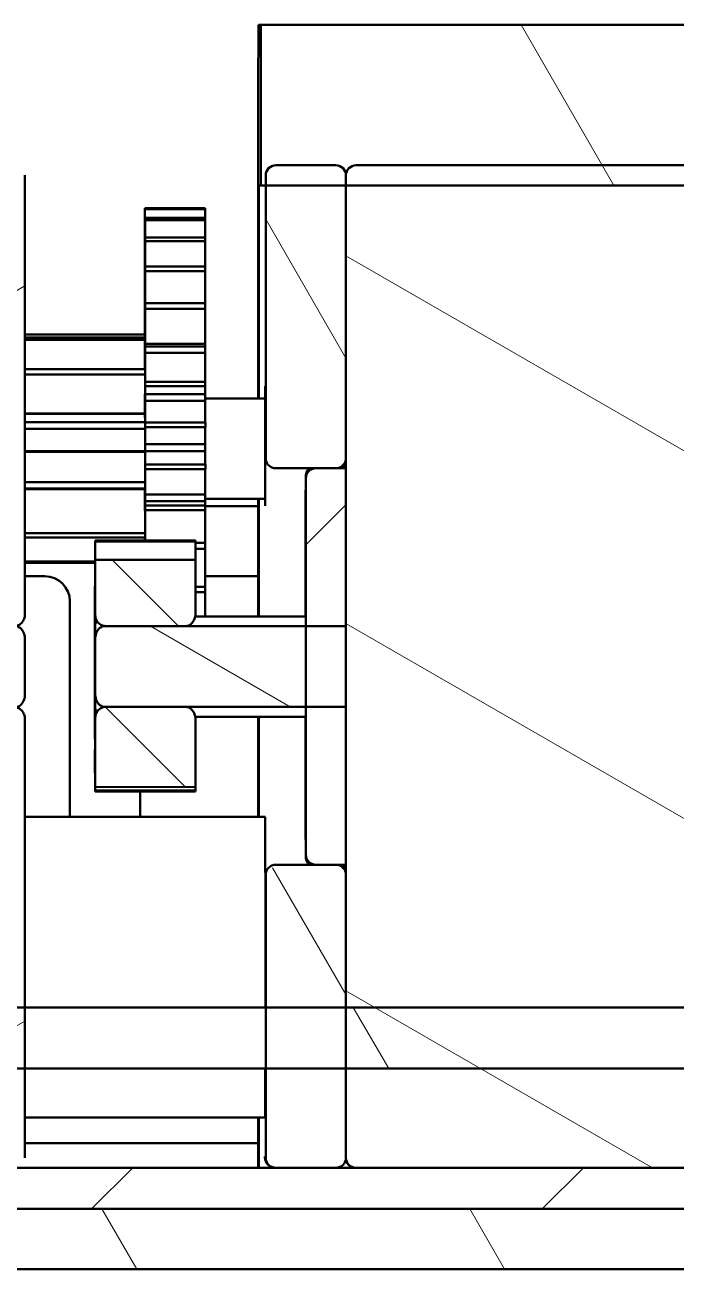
# Model space of a CAD drawing. Header units: millimetres. Extents: x 0 to 586, y -128 to 462.
# Drawn here: x 91.45 to 97.94, y 199.77 to 212.18 of the extents above; entities that cross this region are included whole.
import ezdxf

# ---------------------------------------------------------------- set-up
doc = ezdxf.new("R2010")
doc.units = ezdxf.units.MM
doc.linetypes.add('Сплошная', pattern=[0])
doc.layers.add('Viewport2ForCustomObjects_0', color=7, linetype='Continuous')
doc.layers.add('Видимый контур (ГОСТ)', color=7, linetype='Сплошная', lineweight=50)
doc.layers.add('Штриховка (ГОСТ)', color=7, linetype='Сплошная', lineweight=18)

# ---------------------------------------------------------------- blocks, each defined once
blk = doc.blocks.new('CustomObjectsInViewport2_0')
at = {"layer": 'Видимый контур (ГОСТ)', "ltscale": 1.31579}
for p, q in [((-10087.931, -10048.093), (-10087.91, -10048.093)), ((-10087.91, -10048.093), (-10076.109, -10048.093)), ((-10087.91, -10049.693), (-10087.91, -10048.093)), ((-10087.934, -10051.82), (-10087.934, -10049.093)), ((-10087.76, -10049.493), (-10087.16, -10049.493)), ((-10086.96, -10049.493), (-10073.06, -10049.493)), ((-10090.26, -10049.593), (-10090.26, -10053.971)), ((-10087.927, -10049.693), (-10087.91, -10049.693)), ((-10076.109, -10049.693), (-10087.91, -10049.693)), ((-10087.86, -10052.414), (-10087.86, -10049.593)), ((-10087.06, -10059.393), (-10087.06, -10049.593)), ((-10087.06, -10049.593), (-10087.06, -10052.414)), ((-10089.064, -10050.32), (-10089.065, -10049.926)), ((-10089.065, -10049.93), (-10089.065, -10049.926)), ((-10089.065, -10049.926), (-10089.064, -10049.926)), ((-10089.065, -10049.93), (-10089.065, -10050.365)), ((-10089.064, -10049.921), (-10089.064, -10049.931)), ((-10089.064, -10049.921), (-10089.064, -10050.32)), ((-10088.464, -10049.921), (-10089.064, -10049.921)), ((-10089.064, -10050.353), (-10089.064, -10049.931)), ((-10089.064, -10049.931), (-10088.464, -10049.931)), ((-10088.464, -10049.931), (-10088.464, -10049.921)), ((-10088.464, -10049.931), (-10088.464, -10050.016)), ((-10089.065, -10050.375), (-10089.065, -10050.025)), ((-10089.065, -10050.044), (-10089.065, -10050.025)), ((-10089.065, -10050.025), (-10089.065, -10050.025)), ((-10089.065, -10050.044), (-10089.065, -10050.495)), ((-10089.063, -10050.016), (-10089.064, -10050.362)), ((-10089.063, -10050.016), (-10089.063, -10050.04)), ((-10088.463, -10050.016), (-10089.063, -10050.016)), ((-10089.063, -10050.472), (-10089.063, -10050.04)), ((-10089.063, -10050.04), (-10088.463, -10050.04)), ((-10088.463, -10050.04), (-10088.463, -10050.016)), ((-10088.463, -10050.04), (-10088.463, -10050.212)), ((-10087.929, -10050.193), (-10087.929, -10051.82)), ((-10089.065, -10050.515), (-10089.066, -10050.226)), ((-10089.066, -10050.258), (-10089.066, -10050.226)), ((-10089.066, -10050.226), (-10089.065, -10050.226)), ((-10089.066, -10050.258), (-10089.066, -10050.705)), ((-10089.063, -10050.212), (-10089.063, -10050.249)), ((-10089.063, -10050.212), (-10089.063, -10050.491)), ((-10088.463, -10050.212), (-10089.063, -10050.212)), ((-10089.063, -10050.671), (-10089.063, -10050.249)), ((-10089.063, -10050.249), (-10088.463, -10050.249)), ((-10088.463, -10050.249), (-10088.463, -10050.212)), ((-10088.463, -10050.249), (-10088.463, -10050.501)), ((-10089.064, -10050.353), (-10089.064, -10050.353)), ((-10089.066, -10050.733), (-10089.066, -10050.517)), ((-10089.066, -10050.561), (-10089.066, -10050.517)), ((-10089.066, -10050.517), (-10089.066, -10050.517)), ((-10089.066, -10050.561), (-10089.066, -10050.986)), ((-10089.063, -10050.472), (-10089.063, -10050.472)), ((-10089.063, -10050.501), (-10089.062, -10050.548)), ((-10089.063, -10050.501), (-10089.063, -10050.699)), ((-10088.463, -10050.501), (-10089.063, -10050.501)), ((-10089.063, -10050.943), (-10089.062, -10050.548)), ((-10089.062, -10050.548), (-10088.462, -10050.548)), ((-10088.462, -10050.548), (-10088.463, -10050.501)), ((-10088.462, -10050.548), (-10088.463, -10050.868)), ((-10089.063, -10050.671), (-10089.063, -10050.671)), ((-10089.066, -10051.021), (-10089.066, -10050.887)), ((-10089.066, -10050.941), (-10089.066, -10050.887)), ((-10089.066, -10050.887), (-10089.066, -10050.887)), ((-10089.062, -10050.868), (-10089.063, -10050.978)), ((-10089.062, -10050.868), (-10089.062, -10050.925)), ((-10088.462, -10050.868), (-10089.062, -10050.868)), ((-10089.062, -10051.275), (-10089.062, -10050.925)), ((-10089.062, -10050.925), (-10088.462, -10050.925)), ((-10088.462, -10050.925), (-10088.462, -10050.868)), ((-10088.462, -10050.925), (-10088.462, -10051.275)), ((-10089.066, -10050.941), (-10089.066, -10051.181)), ((-10089.062, -10050.943), (-10089.063, -10050.943)), ((-10090.26, -10051.181), (-10089.065, -10051.181)), ((-10089.065, -10051.181), (-10089.064, -10051.211)), ((-10089.064, -10051.211), (-10090.26, -10051.211)), ((-10090.26, -10051.235), (-10089.064, -10051.235)), ((-10089.064, -10051.235), (-10089.064, -10051.211)), ((-10089.064, -10051.235), (-10089.064, -10051.526)), ((-10088.462, -10051.275), (-10089.062, -10051.275)), ((-10089.062, -10051.299), (-10089.062, -10051.363)), ((-10089.062, -10051.299), (-10089.062, -10051.315)), ((-10088.462, -10051.299), (-10089.062, -10051.299)), ((-10088.462, -10051.363), (-10088.462, -10051.299)), ((-10089.062, -10051.652), (-10089.062, -10051.363)), ((-10089.062, -10051.363), (-10088.462, -10051.363)), ((-10088.462, -10051.363), (-10088.462, -10051.652)), ((-10089.063, -10051.526), (-10090.26, -10051.526)), ((-10089.063, -10051.579), (-10089.063, -10051.526)), ((-10090.26, -10051.579), (-10089.063, -10051.579)), ((-10089.063, -10051.579), (-10089.064, -10051.968)), ((-10088.462, -10051.652), (-10089.062, -10051.652)), ((-10089.062, -10051.775), (-10089.062, -10051.697)), ((-10088.462, -10051.697), (-10089.062, -10051.697)), ((-10089.062, -10051.775), (-10089.062, -10051.842)), ((-10088.462, -10051.775), (-10089.062, -10051.775)), ((-10088.462, -10051.697), (-10088.462, -10051.775)), ((-10088.462, -10051.842), (-10088.462, -10051.775)), ((-10089.062, -10052.059), (-10089.062, -10051.842)), ((-10089.062, -10051.842), (-10088.462, -10051.842)), ((-10087.864, -10051.82), (-10088.462, -10051.82)), ((-10088.462, -10051.842), (-10088.462, -10052.059)), ((-10089.064, -10051.968), (-10090.26, -10051.968)), ((-10089.064, -10051.973), (-10090.26, -10051.973)), ((-10089.063, -10052.054), (-10090.26, -10052.054)), ((-10089.064, -10051.973), (-10089.063, -10052.054)), ((-10089.063, -10052.121), (-10089.063, -10052.054)), ((-10090.26, -10052.121), (-10089.063, -10052.121)), ((-10089.063, -10052.121), (-10089.063, -10052.346)), ((-10088.462, -10052.059), (-10089.062, -10052.059)), ((-10089.062, -10052.275), (-10089.062, -10052.105)), ((-10088.462, -10052.105), (-10089.062, -10052.105)), ((-10088.462, -10052.105), (-10088.462, -10052.275)), ((-10089.062, -10052.275), (-10089.062, -10052.343)), ((-10088.462, -10052.275), (-10089.062, -10052.275)), ((-10088.462, -10052.343), (-10088.462, -10052.275)), ((-10089.063, -10052.346), (-10090.26, -10052.346)), ((-10089.063, -10052.352), (-10090.26, -10052.352)), ((-10089.063, -10052.352), (-10089.063, -10052.653)), ((-10089.062, -10052.477), (-10089.062, -10052.343)), ((-10089.062, -10052.343), (-10088.462, -10052.343)), ((-10088.462, -10052.343), (-10088.462, -10052.477)), ((-10088.462, -10052.477), (-10089.062, -10052.477)), ((-10089.062, -10052.776), (-10089.062, -10052.524)), ((-10088.462, -10052.524), (-10089.062, -10052.524)), ((-10088.462, -10052.524), (-10088.462, -10052.776)), ((-10087.16, -10052.515), (-10087.76, -10052.515)), ((-10087.36, -10052.515), (-10087.06, -10052.515)), ((-10087.098, -10052.493), (-10087.061, -10052.493)), ((-10087.06, -10052.515), (-10087.06, -10056.47)), ((-10089.063, -10052.653), (-10090.26, -10052.653)), ((-10089.063, -10052.717), (-10089.063, -10052.653)), ((-10087.46, -10056.369), (-10087.46, -10052.616)), ((-10090.26, -10052.717), (-10089.063, -10052.717)), ((-10089.064, -10052.722), (-10090.26, -10052.722)), ((-10089.064, -10052.722), (-10089.063, -10053.163)), ((-10089.062, -10052.776), (-10089.062, -10052.842)), ((-10088.462, -10052.776), (-10089.062, -10052.776)), ((-10088.462, -10052.842), (-10088.462, -10052.776)), ((-10089.062, -10052.888), (-10089.062, -10052.842)), ((-10089.062, -10052.842), (-10088.462, -10052.842)), ((-10088.462, -10052.888), (-10089.062, -10052.888)), ((-10087.864, -10052.82), (-10088.462, -10052.82)), ((-10088.462, -10052.842), (-10088.462, -10052.888)), ((-10087.934, -10052.893), (-10088.462, -10052.893)), ((-10088.462, -10052.893), (-10087.934, -10052.893)), ((-10087.934, -10053.993), (-10087.934, -10052.82)), ((-10087.929, -10052.82), (-10087.929, -10053.993)), ((-10089.062, -10053.237), (-10089.062, -10052.933)), ((-10088.462, -10052.933), (-10089.062, -10052.933)), ((-10088.462, -10052.933), (-10088.462, -10053.258)), ((-10089.063, -10053.163), (-10090.26, -10053.163)), ((-10089.063, -10053.207), (-10089.063, -10053.163)), ((-10090.26, -10053.207), (-10089.063, -10053.207)), ((-10089.561, -10053.237), (-10089.561, -10053.246)), ((-10089.561, -10053.241), (-10089.561, -10053.237)), ((-10088.561, -10053.237), (-10089.561, -10053.237)), ((-10089.561, -10053.251), (-10089.561, -10053.241)), ((-10089.561, -10053.631), (-10089.561, -10053.246)), ((-10089.561, -10053.246), (-10088.561, -10053.246)), ((-10089.561, -10053.251), (-10089.561, -10053.653)), ((-10089.064, -10053.207), (-10089.064, -10053.237)), ((-10088.561, -10053.246), (-10088.561, -10053.237)), ((-10088.561, -10053.246), (-10088.561, -10053.428)), ((-10088.462, -10053.258), (-10088.561, -10053.258)), ((-10088.462, -10053.319), (-10088.462, -10053.258)), ((-10089.561, -10053.37), (-10089.561, -10053.372)), ((-10089.561, -10053.392), (-10089.561, -10053.37)), ((-10089.561, -10053.37), (-10089.561, -10053.37)), ((-10089.561, -10053.653), (-10089.561, -10053.372)), ((-10089.561, -10053.372), (-10089.561, -10053.372)), ((-10089.561, -10053.407), (-10089.561, -10053.392)), ((-10089.561, -10053.407), (-10089.561, -10053.821)), ((-10088.561, -10053.319), (-10088.462, -10053.319)), ((-10088.462, -10053.319), (-10088.462, -10053.698)), ((-10089.561, -10053.446), (-10090.26, -10053.446)), ((-10090.26, -10053.458), (-10089.561, -10053.458)), ((-10089.56, -10053.43), (-10089.561, -10053.631)), ((-10089.56, -10053.43), (-10088.56, -10053.428)), ((-10089.56, -10053.97), (-10089.56, -10053.43)), ((-10088.56, -10053.428), (-10088.56, -10053.971)), ((-10090.26, -10053.593), (-10090.062, -10053.593)), ((-10088.462, -10053.593), (-10087.934, -10053.593)), ((-10088.312, -10053.592), (-10088.312, -10053.593)), ((-10088.312, -10053.592), (-10088.029, -10053.592)), ((-10087.934, -10053.592), (-10088.029, -10053.592)), ((-10088.029, -10053.592), (-10088.029, -10053.593)), ((-10089.561, -10053.821), (-10089.562, -10053.691)), ((-10089.562, -10053.696), (-10089.562, -10053.691)), ((-10089.562, -10053.691), (-10089.561, -10053.691)), ((-10089.562, -10053.734), (-10089.562, -10053.696)), ((-10089.562, -10053.75), (-10089.562, -10053.734)), ((-10089.562, -10053.75), (-10089.562, -10054.105)), ((-10088.462, -10053.698), (-10088.56, -10053.698)), ((-10088.56, -10053.752), (-10088.462, -10053.752)), ((-10088.463, -10053.752), (-10088.462, -10053.993)), ((-10088.462, -10053.752), (-10088.462, -10053.698)), ((-10089.812, -10053.843), (-10089.812, -10055.993)), ((-10088.562, -10053.993), (-10087.461, -10053.993)), ((-10089.562, -10054.105), (-10089.562, -10054.149)), ((-10089.562, -10054.16), (-10089.562, -10054.149)), ((-10089.562, -10054.207), (-10089.562, -10054.16)), ((-10089.46, -10054.089), (-10087.06, -10054.091)), ((-10088.66, -10054.09), (-10089.46, -10054.089)), ((-10087.06, -10054.091), (-10087.06, -10054.894)), ((-10090.26, -10054.222), (-10090.26, -10054.767)), ((-10089.562, -10054.222), (-10089.562, -10054.207)), ((-10089.562, -10054.222), (-10089.562, -10054.456)), ((-10089.56, -10054.762), (-10089.56, -10054.223)), ((-10089.562, -10054.456), (-10089.562, -10054.666)), ((-10089.562, -10054.681), (-10089.562, -10054.666)), ((-10089.562, -10054.729), (-10089.562, -10054.681)), ((-10089.562, -10054.741), (-10089.562, -10054.729)), ((-10089.562, -10054.741), (-10089.562, -10054.813)), ((-10089.562, -10054.813), (-10089.562, -10055.154)), ((-10087.06, -10054.894), (-10089.46, -10054.896)), ((-10089.46, -10054.896), (-10088.66, -10054.895)), ((-10090.26, -10055.018), (-10090.26, -10059.393)), ((-10089.56, -10055.694), (-10089.56, -10055.015)), ((-10088.562, -10054.993), (-10087.461, -10054.993)), ((-10088.56, -10055.014), (-10088.56, -10055.696)), ((-10087.934, -10055.993), (-10087.934, -10054.993)), ((-10087.929, -10054.993), (-10087.929, -10055.993)), ((-10089.562, -10055.216), (-10089.561, -10055.115)), ((-10089.561, -10055.115), (-10089.562, -10055.527)), ((-10089.562, -10055.17), (-10089.562, -10055.154)), ((-10089.562, -10055.21), (-10089.562, -10055.17)), ((-10089.562, -10055.216), (-10089.562, -10055.21)), ((-10089.561, -10055.216), (-10089.562, -10055.216)), ((-10089.561, -10055.567), (-10089.561, -10055.309)), ((-10089.561, -10055.309), (-10089.561, -10055.721)), ((-10089.561, -10055.731), (-10089.561, -10055.362)), ((-10089.561, -10055.362), (-10089.56, -10055.694)), ((-10089.562, -10055.542), (-10089.562, -10055.527)), ((-10089.561, -10055.568), (-10089.562, -10055.542)), ((-10089.561, -10055.567), (-10089.561, -10055.568)), ((-10089.561, -10055.567), (-10089.561, -10055.567)), ((-10089.561, -10055.568), (-10089.561, -10055.568)), ((-10089.561, -10055.732), (-10089.561, -10055.721)), ((-10089.561, -10055.731), (-10089.561, -10055.739)), ((-10088.561, -10055.731), (-10089.561, -10055.731)), ((-10089.561, -10055.739), (-10089.561, -10055.732)), ((-10089.561, -10055.739), (-10088.561, -10055.739)), ((-10088.56, -10055.696), (-10089.56, -10055.694)), ((-10089.112, -10055.739), (-10089.112, -10055.993)), ((-10088.561, -10055.696), (-10088.561, -10055.731)), ((-10088.561, -10055.739), (-10088.561, -10055.731)), ((-10090.26, -10055.993), (-10087.865, -10055.993)), ((-10087.76, -10056.47), (-10087.16, -10056.47)), ((-10087.06, -10056.47), (-10087.36, -10056.47)), ((-10087.098, -10056.493), (-10087.061, -10056.493)), ((-10087.86, -10059.393), (-10087.86, -10056.571)), ((-10087.06, -10056.571), (-10087.06, -10059.393)), ((-10097.105, -10057.893), (-10070.75, -10057.893)), ((-10070.75, -10058.504), (-10097.105, -10058.504)), ((-10090.26, -10058.993), (-10087.865, -10058.993)), ((-10087.934, -10059.493), (-10087.934, -10058.993)), ((-10087.929, -10058.993), (-10087.929, -10059.493)), ((-10087.934, -10059.247), (-10090.26, -10059.247)), ((-10097.243, -10059.493), (-10070.639, -10059.493)), ((-10087.16, -10059.493), (-10087.76, -10059.493)), ((-10073.06, -10059.493), (-10086.96, -10059.493)), ((-10071.05, -10059.904), (-10096.955, -10059.904)), ((-10096.955, -10059.904), (-10071.05, -10059.904)), ((-10071.65, -10060.504), (-10096.355, -10060.504))]:
    blk.add_line(p, q, dxfattribs=at)
at = {"layer": 'Видимый контур (ГОСТ)', "ltscale": 1.31579, "extrusion": (0, 0, -1)}
for centre, radius, start, end in [((10087.76, -10049.593), 0.1, 0, 90), ((10087.16, -10049.593), 0.1, 90, 180), ((10086.96, -10049.593), 0.1, 0, 90), ((10090.062, -10053.843), 0.25, 90, 180), ((10087.76, -10059.393), 0.1, 270, 0), ((10087.16, -10059.393), 0.1, 180, 270), ((10086.96, -10059.393), 0.1, 270, 0)]:
    blk.add_arc(centre, radius, start, end, dxfattribs=at)
for centre, major_axis, ratio, start_param, end_param in [((-10087.931, -10049.093), (0, 1), 0.003284, 4.712389, 6.283185), ((-10087.061, -10054.493), (0, 2), 0.001122, 0, 0.149868), ((-10087.865, -10057.493), (0, 1.5), 0.001122, 0, 1.841061), ((-10087.061, -10054.493), (0, -2), 0.001122, 6.133317, 6.283185), ((-10087.865, -10057.493), (0, -1.5), 0.001122, 5.452432, 6.283185)]:
    blk.add_ellipse(centre, major_axis=major_axis, ratio=ratio, start_param=start_param, end_param=end_param, dxfattribs=at)
at = {"layer": 'Видимый контур (ГОСТ)', "ltscale": 1.31579}
for centre, major_axis, ratio, start_param, end_param in [((-10087.927, -10050.193), (0, 0.5), 0.003284, 0, 1.570796), ((-10089.064, -10052.32), (0, 2), 0.001122, 0.002672, 0.026265), ((-10089.064, -10052.32), (0, 2), 0.001122, 0.212111, 0.235705), ((-10089.064, -10052.32), (0, 2), 0.001122, 6.076417, 6.100011), ((-10089.064, -10052.32), (0, -2), 0.001122, 3.563143, 3.586737), ((-10089.064, -10052.32), (0, 2), 0.001122, 5.866978, 5.890571), ((-10089.064, -10052.32), (0, 2), 0.001122, 5.657538, 5.681132), ((-10089.064, -10052.32), (0, -2), 0.001122, 3.772583, 3.796176), ((-10089.064, -10052.32), (0, -2), 0.001122, 3.982022, 4.005616), ((-10089.064, -10052.32), (0, 2), 0.001122, 5.448099, 5.471692), ((-10089.064, -10052.32), (0, 2), 0.001122, 5.238659, 5.262253), ((-10088.464, -10052.32), (0, 2), 0.001122, 5.247799, 5.262253), ((-10089.064, -10052.32), (0, 2), 0.001122, 5.02922, 5.052813), ((-10088.464, -10052.32), (0, 2), 0.001122, 5.02922, 5.052813), ((-10089.064, -10052.32), (0, 0.75), 0.001122, 5.193634, 5.201079), ((-10089.064, -10052.32), (0, 2), 0.001122, 4.81978, 4.843374), ((-10088.464, -10052.32), (0, 2), 0.001122, 4.81978, 4.843374), ((-10089.064, -10052.32), (0, 0.75), 0.001122, 4.670035, 4.67748), ((-10089.064, -10052.32), (0, 2), 0.001122, 4.610341, 4.633934), ((-10088.464, -10052.32), (0, 2), 0.001122, 4.610341, 4.633934), ((-10089.064, -10052.32), (0, 0.75), 0.001122, 4.146436, 4.153882), ((-10089.064, -10052.32), (0, 2), 0.001122, 4.400901, 4.424495), ((-10088.464, -10052.32), (0, 2), 0.001122, 4.400901, 4.424495)]:
    blk.add_ellipse(centre, major_axis=major_axis, ratio=ratio, start_param=start_param, end_param=end_param, dxfattribs=at)
for points, knots in [([(-10087.864, -10052.89), (-10087.864, -10052.89), (-10087.864, -10052.889), (-10087.864, -10052.884), (-10087.864, -10052.877), (-10087.864, -10052.849), (-10087.864, -10052.823), (-10087.864, -10052.753), (-10087.864, -10052.709), (-10087.864, -10052.608), (-10087.864, -10052.551), (-10087.864, -10052.43), (-10087.864, -10052.366), (-10087.864, -10052.239), (-10087.864, -10052.174), (-10087.864, -10052.053), (-10087.864, -10051.994), (-10087.864, -10051.891), (-10087.864, -10051.844), (-10087.864, -10051.77), (-10087.864, -10051.74), (-10087.864, -10051.712), (-10087.864, -10051.704), (-10087.864, -10051.698), (-10087.864, -10051.697), (-10087.864, -10051.696), (-10087.864, -10051.695), (-10087.864, -10051.695)], [0.0176652, 0.0176652, 0.0176652, 0.0176652, 0.0211422, 0.0211422, 0.0318014, 0.0318014, 0.0498776, 0.0498776, 0.0689127, 0.0689127, 0.0880088, 0.0880088, 0.1071164, 0.1071164, 0.1262271, 0.1262271, 0.1453379, 0.1453379, 0.1644459, 0.1644459, 0.1835436, 0.1835436, 0.1929622, 0.1929622, 0.1967566, 0.1967566, 0.1985484, 0.1985484, 0.1985484, 0.1985484]), ([(-10087.86, -10052.414), (-10087.86, -10052.408), (-10087.861, -10052.403), (-10087.861, -10052.398), (-10087.861, -10052.397), (-10087.861, -10052.397), (-10087.861, -10052.397), (-10087.861, -10052.397)], [0.00057971, 0.00057971, 0.00057971, 0.00057971, 0.01420747, 0.01420747, 0.02171351, 0.02171351, 0.02195944, 0.02195944, 0.02195944, 0.02195944]), ([(-10087.76, -10052.515), (-10087.773, -10052.515), (-10087.787, -10052.512), (-10087.81, -10052.502), (-10087.822, -10052.494), (-10087.84, -10052.476), (-10087.848, -10052.464), (-10087.857, -10052.441), (-10087.86, -10052.426), (-10087.86, -10052.414)], [0.02977099, 0.02977099, 0.02977099, 0.02977099, 0.03346058, 0.03346058, 0.03717165, 0.03717165, 0.04090707, 0.04090707, 0.04466031, 0.04466031, 0.04466031, 0.04466031]), ([(-10087.06, -10052.414), (-10087.06, -10052.426), (-10087.063, -10052.441), (-10087.073, -10052.464), (-10087.081, -10052.477), (-10087.099, -10052.494), (-10087.111, -10052.503), (-10087.134, -10052.512), (-10087.148, -10052.515), (-10087.16, -10052.515)], [0.01488345, 0.01488345, 0.01488345, 0.01488345, 0.01863694, 0.01863694, 0.02237185, 0.02237185, 0.02608225, 0.02608225, 0.02977169, 0.02977169, 0.02977169, 0.02977169]), ([(-10087.061, -10052.426), (-10087.061, -10052.428), (-10087.061, -10052.43), (-10087.061, -10052.448), (-10087.061, -10052.468), (-10087.061, -10052.493)], [0.05034348, 0.05034348, 0.05034348, 0.05034348, 0.05355725, 0.05355725, 0.07787842, 0.07787842, 0.07787842, 0.07787842]), ([(-10087.463, -10053.993), (-10087.463, -10053.98), (-10087.463, -10053.967), (-10087.463, -10053.761), (-10087.463, -10053.575), (-10087.462, -10053.243), (-10087.462, -10053.094), (-10087.462, -10052.852), (-10087.462, -10052.755), (-10087.461, -10052.657), (-10087.461, -10052.632), (-10087.461, -10052.607), (-10087.461, -10052.601), (-10087.461, -10052.594), (-10087.461, -10052.593), (-10087.461, -10052.589), (-10087.461, -10052.589), (-10087.46, -10052.585), (-10087.46, -10052.584), (-10087.46, -10052.582), (-10087.46, -10052.581), (-10087.46, -10052.578), (-10087.459, -10052.575), (-10087.458, -10052.571), (-10087.458, -10052.569), (-10087.456, -10052.563), (-10087.455, -10052.56), (-10087.452, -10052.55), (-10087.449, -10052.544), (-10087.44, -10052.531), (-10087.434, -10052.523), (-10087.426, -10052.516), (-10087.425, -10052.516), (-10087.424, -10052.515)], [0.36094, 0.36094, 0.36094, 0.36094, 0.3648425, 0.3648425, 0.4253907, 0.4253907, 0.4859415, 0.4859415, 0.546502, 0.546502, 0.5784364, 0.5784364, 0.5939578, 0.5939578, 0.6013989, 0.6013989, 0.6051242, 0.6051242, 0.6058205, 0.6058205, 0.6066054, 0.6066054, 0.6074647, 0.6074647, 0.6081693, 0.6081693, 0.6092681, 0.6092681, 0.6112062, 0.6112062, 0.6140935, 0.6140935, 0.6144451, 0.6144451, 0.6144451, 0.6144451]), ([(-10087.46, -10052.616), (-10087.46, -10052.603), (-10087.457, -10052.589), (-10087.448, -10052.566), (-10087.44, -10052.553), (-10087.422, -10052.536), (-10087.41, -10052.527), (-10087.387, -10052.518), (-10087.373, -10052.515), (-10087.36, -10052.515)], [-0.01489783, -0.01489783, -0.01489783, -0.01489783, -0.01113526, -0.01113526, -0.00739829, -0.00739829, -0.00368865, -0.00368865, 0, 0, 0, 0]), ([(-10090.26, -10053.971), (-10090.26, -10053.986), (-10090.264, -10054.004), (-10090.274, -10054.031), (-10090.283, -10054.046), (-10090.301, -10054.066), (-10090.313, -10054.076), (-10090.335, -10054.086), (-10090.349, -10054.089), (-10090.36, -10054.089)], [0.01574615, 0.01574615, 0.01574615, 0.01574615, 0.0202329, 0.0202329, 0.02452807, 0.02452807, 0.02841493, 0.02841493, 0.03190041, 0.03190041, 0.03190041, 0.03190041]), ([(-10089.543, -10054.949), (-10089.549, -10054.94), (-10089.554, -10054.931), (-10089.558, -10054.916), (-10089.559, -10054.91), (-10089.56, -10054.904), (-10089.56, -10054.903), (-10089.56, -10054.901), (-10089.56, -10054.9), (-10089.561, -10054.898), (-10089.561, -10054.898), (-10089.561, -10054.897), (-10089.561, -10054.896), (-10089.561, -10054.895), (-10089.561, -10054.895), (-10089.561, -10054.894), (-10089.561, -10054.893), (-10089.561, -10054.891), (-10089.561, -10054.889), (-10089.561, -10054.878), (-10089.561, -10054.862), (-10089.561, -10054.82), (-10089.561, -10054.792), (-10089.561, -10054.728), (-10089.561, -10054.691), (-10089.561, -10054.613), (-10089.561, -10054.571), (-10089.561, -10054.486), (-10089.561, -10054.442), (-10089.561, -10054.36), (-10089.561, -10054.319), (-10089.561, -10054.247), (-10089.561, -10054.214), (-10089.561, -10054.159), (-10089.561, -10054.137), (-10089.561, -10054.105), (-10089.561, -10054.097), (-10089.561, -10054.091), (-10089.561, -10054.09), (-10089.561, -10054.089), (-10089.561, -10054.088), (-10089.561, -10054.086), (-10089.561, -10054.086), (-10089.56, -10054.084), (-10089.56, -10054.083), (-10089.56, -10054.081), (-10089.56, -10054.08), (-10089.559, -10054.076), (-10089.559, -10054.074), (-10089.557, -10054.066), (-10089.556, -10054.061), (-10089.551, -10054.049), (-10089.548, -10054.042), (-10089.543, -10054.036)], [0.0096613, 0.0096613, 0.0096613, 0.0096613, 0.0128051, 0.0128051, 0.0143576, 0.0143576, 0.0147734, 0.0147734, 0.0150607, 0.0150607, 0.0154065, 0.0154065, 0.0157492, 0.0157492, 0.0163318, 0.0163318, 0.0177584, 0.0177584, 0.0220366, 0.0220366, 0.0350273, 0.0350273, 0.048072, 0.048072, 0.0608407, 0.0608407, 0.0735983, 0.0735983, 0.0863516, 0.0863516, 0.0991043, 0.0991043, 0.1118589, 0.1118589, 0.1246211, 0.1246211, 0.1374095, 0.1374095, 0.1383458, 0.1383458, 0.1390552, 0.1390552, 0.1393544, 0.1393544, 0.1396752, 0.1396752, 0.1400672, 0.1400672, 0.1407828, 0.1407828, 0.1423647, 0.1423647, 0.1446592, 0.1446592, 0.1446592, 0.1446592]), ([(-10089.46, -10054.089), (-10089.472, -10054.089), (-10089.486, -10054.086), (-10089.508, -10054.076), (-10089.52, -10054.066), (-10089.538, -10054.046), (-10089.547, -10054.031), (-10089.557, -10054.003), (-10089.56, -10053.986), (-10089.56, -10053.97)], [0.03196079, 0.03196079, 0.03196079, 0.03196079, 0.03544154, 0.03544154, 0.03933726, 0.03933726, 0.04365144, 0.04365144, 0.04815748, 0.04815748, 0.04815748, 0.04815748]), ([(-10088.56, -10053.971), (-10088.56, -10053.986), (-10088.564, -10054.004), (-10088.574, -10054.032), (-10088.583, -10054.046), (-10088.601, -10054.067), (-10088.613, -10054.077), (-10088.635, -10054.087), (-10088.649, -10054.09), (-10088.66, -10054.09)], [0.0157768, 0.0157768, 0.0157768, 0.0157768, 0.0202906, 0.0202906, 0.02460712, 0.02460712, 0.02850086, 0.02850086, 0.0319793, 0.0319793, 0.0319793, 0.0319793]), ([(-10090.36, -10054.089), (-10090.349, -10054.089), (-10090.336, -10054.092), (-10090.314, -10054.103), (-10090.302, -10054.112), (-10090.284, -10054.133), (-10090.275, -10054.148), (-10090.264, -10054.181), (-10090.26, -10054.203), (-10090.26, -10054.222)], [0, 0, 0, 0, 0.00340111, 0.00340111, 0.00719587, 0.00719587, 0.01169166, 0.01169166, 0.01743051, 0.01743051, 0.01743051, 0.01743051]), ([(-10089.56, -10054.223), (-10089.56, -10054.204), (-10089.557, -10054.181), (-10089.546, -10054.148), (-10089.537, -10054.133), (-10089.519, -10054.112), (-10089.507, -10054.103), (-10089.485, -10054.092), (-10089.472, -10054.089), (-10089.46, -10054.089)], [-0.01750472, -0.01750472, -0.01750472, -0.01750472, -0.01169819, -0.01169819, -0.0071858, -0.0071858, -0.00339291, -0.00339291, 0, 0, 0, 0]), ([(-10090.26, -10054.767), (-10090.26, -10054.786), (-10090.264, -10054.809), (-10090.275, -10054.841), (-10090.284, -10054.857), (-10090.302, -10054.877), (-10090.314, -10054.887), (-10090.336, -10054.897), (-10090.349, -10054.9), (-10090.36, -10054.9)], [-0.01743051, -0.01743051, -0.01743051, -0.01743051, -0.01169166, -0.01169166, -0.00719587, -0.00719587, -0.00340111, -0.00340111, 0, 0, 0, 0]), ([(-10089.46, -10054.896), (-10089.472, -10054.896), (-10089.485, -10054.893), (-10089.507, -10054.882), (-10089.519, -10054.873), (-10089.537, -10054.852), (-10089.546, -10054.837), (-10089.557, -10054.804), (-10089.56, -10054.781), (-10089.56, -10054.762)], [0, 0, 0, 0, 0.00339291, 0.00339291, 0.0071858, 0.0071858, 0.01169819, 0.01169819, 0.01750472, 0.01750472, 0.01750472, 0.01750472]), ([(-10090.36, -10054.9), (-10090.349, -10054.9), (-10090.335, -10054.903), (-10090.313, -10054.913), (-10090.301, -10054.923), (-10090.283, -10054.943), (-10090.274, -10054.958), (-10090.264, -10054.986), (-10090.26, -10055.003), (-10090.26, -10055.018)], [0.03189863, 0.03189863, 0.03189863, 0.03189863, 0.03538411, 0.03538411, 0.03927097, 0.03927097, 0.04356614, 0.04356614, 0.0480529, 0.0480529, 0.0480529, 0.0480529]), ([(-10089.56, -10055.015), (-10089.56, -10054.999), (-10089.557, -10054.982), (-10089.547, -10054.954), (-10089.538, -10054.939), (-10089.52, -10054.919), (-10089.508, -10054.909), (-10089.486, -10054.899), (-10089.472, -10054.896), (-10089.46, -10054.896)], [0.01576254, 0.01576254, 0.01576254, 0.01576254, 0.02026858, 0.02026858, 0.02458276, 0.02458276, 0.02847848, 0.02847848, 0.03195923, 0.03195923, 0.03195923, 0.03195923]), ([(-10088.66, -10054.895), (-10088.649, -10054.895), (-10088.635, -10054.898), (-10088.613, -10054.908), (-10088.601, -10054.918), (-10088.583, -10054.939), (-10088.574, -10054.953), (-10088.564, -10054.981), (-10088.56, -10054.999), (-10088.56, -10055.014)], [0.03197748, 0.03197748, 0.03197748, 0.03197748, 0.03545591, 0.03545591, 0.03934965, 0.03934965, 0.04366617, 0.04366617, 0.04817998, 0.04817998, 0.04817998, 0.04817998]), ([(-10089.561, -10055.09), (-10089.561, -10055.09), (-10089.561, -10055.089), (-10089.561, -10055.084), (-10089.561, -10055.077), (-10089.56, -10055.054), (-10089.56, -10055.036), (-10089.56, -10055.015)], [0.01766521, 0.01766521, 0.01766521, 0.01766521, 0.0211422, 0.0211422, 0.03180142, 0.03180142, 0.0450584, 0.0450584, 0.0450584, 0.0450584]), ([(-10087.424, -10056.47), (-10087.431, -10056.464), (-10087.438, -10056.457), (-10087.446, -10056.445), (-10087.449, -10056.441), (-10087.453, -10056.431), (-10087.455, -10056.427), (-10087.457, -10056.418), (-10087.458, -10056.414), (-10087.459, -10056.409), (-10087.46, -10056.408), (-10087.46, -10056.405), (-10087.46, -10056.404), (-10087.46, -10056.402), (-10087.46, -10056.401), (-10087.461, -10056.399), (-10087.461, -10056.398), (-10087.461, -10056.396), (-10087.461, -10056.395), (-10087.461, -10056.392), (-10087.461, -10056.39), (-10087.461, -10056.378), (-10087.461, -10056.362), (-10087.461, -10056.289), (-10087.462, -10056.202), (-10087.462, -10055.975), (-10087.462, -10055.835), (-10087.463, -10055.52), (-10087.463, -10055.339), (-10087.463, -10055.098), (-10087.463, -10055.046), (-10087.463, -10054.992)], [0.0067919, 0.0067919, 0.0067919, 0.0067919, 0.0096226, 0.0096226, 0.0111923, 0.0111923, 0.0127233, 0.0127233, 0.0139128, 0.0139128, 0.0144831, 0.0144831, 0.0151905, 0.0151905, 0.0159505, 0.0159505, 0.0172555, 0.0172555, 0.0204048, 0.0204048, 0.0298423, 0.0298423, 0.0582237, 0.0582237, 0.1225984, 0.1225984, 0.1831759, 0.1831759, 0.2437423, 0.2437423, 0.2602171, 0.2602171, 0.2602171, 0.2602171]), ([(-10087.36, -10056.47), (-10087.373, -10056.47), (-10087.387, -10056.467), (-10087.41, -10056.458), (-10087.422, -10056.449), (-10087.44, -10056.432), (-10087.448, -10056.419), (-10087.457, -10056.396), (-10087.46, -10056.382), (-10087.46, -10056.369)], [0, 0, 0, 0, 0.00368865, 0.00368865, 0.00739829, 0.00739829, 0.01113526, 0.01113526, 0.01489783, 0.01489783, 0.01489783, 0.01489783]), ([(-10087.86, -10056.571), (-10087.86, -10056.559), (-10087.857, -10056.544), (-10087.848, -10056.521), (-10087.84, -10056.509), (-10087.822, -10056.491), (-10087.81, -10056.483), (-10087.787, -10056.473), (-10087.773, -10056.47), (-10087.76, -10056.47)], [0.01488158, 0.01488158, 0.01488158, 0.01488158, 0.01863482, 0.01863482, 0.02237024, 0.02237024, 0.02608131, 0.02608131, 0.0297709, 0.0297709, 0.0297709, 0.0297709]), ([(-10087.16, -10056.47), (-10087.148, -10056.47), (-10087.134, -10056.473), (-10087.111, -10056.482), (-10087.099, -10056.491), (-10087.081, -10056.508), (-10087.073, -10056.521), (-10087.063, -10056.544), (-10087.06, -10056.559), (-10087.06, -10056.571)], [0.02977159, 0.02977159, 0.02977159, 0.02977159, 0.03346103, 0.03346103, 0.03717144, 0.03717144, 0.04090635, 0.04090635, 0.04465983, 0.04465983, 0.04465983, 0.04465983]), ([(-10087.861, -10056.588), (-10087.861, -10056.588), (-10087.861, -10056.587), (-10087.861, -10056.582), (-10087.86, -10056.578), (-10087.86, -10056.571)], [0.02095342, 0.02095342, 0.02095342, 0.02095342, 0.0283605, 0.0283605, 0.04233208, 0.04233208, 0.04233208, 0.04233208]), ([(-10087.767, -10059.493), (-10087.778, -10059.493), (-10087.789, -10059.491), (-10087.809, -10059.484), (-10087.819, -10059.479), (-10087.836, -10059.466), (-10087.843, -10059.458), (-10087.855, -10059.441), (-10087.86, -10059.431), (-10087.864, -10059.416), (-10087.865, -10059.41), (-10087.866, -10059.404), (-10087.866, -10059.403), (-10087.867, -10059.401), (-10087.867, -10059.4), (-10087.867, -10059.398), (-10087.867, -10059.398), (-10087.867, -10059.397), (-10087.867, -10059.396), (-10087.867, -10059.395), (-10087.867, -10059.395), (-10087.867, -10059.394), (-10087.867, -10059.393), (-10087.867, -10059.391), (-10087.867, -10059.389), (-10087.867, -10059.385), (-10087.867, -10059.384), (-10087.867, -10059.382)], [0, 0, 0, 0, 0.00324856, 0.00324856, 0.00643276, 0.00643276, 0.00961925, 0.00961925, 0.01280514, 0.01280514, 0.01435757, 0.01435757, 0.01477342, 0.01477342, 0.01506066, 0.01506066, 0.01540655, 0.01540655, 0.0157492, 0.0157492, 0.01633176, 0.01633176, 0.01775843, 0.01775843, 0.02203661, 0.02203661, 0.0238336, 0.0238336, 0.0238336, 0.0238336]), ([(-10087.062, -10059.412), (-10087.062, -10059.413), (-10087.062, -10059.414), (-10087.06, -10059.421), (-10087.058, -10059.428), (-10087.05, -10059.446), (-10087.042, -10059.457), (-10087.023, -10059.474), (-10087.013, -10059.481), (-10086.989, -10059.49), (-10086.977, -10059.493), (-10086.964, -10059.493)], [-0.01399262, -0.01399262, -0.01399262, -0.01399262, -0.01376202, -0.01376202, -0.01158938, -0.01158938, -0.00758333, -0.00758333, -0.00375006, -0.00375006, 0, 0, 0, 0])]:
    blk.add_open_spline(points, degree=3, knots=knots, dxfattribs=at)
for points in [[(-10088.561, -10053.985), (-10088.561, -10053.987), (-10088.561, -10053.99), (-10088.561, -10053.993)], [(-10088.561, -10054.993), (-10088.561, -10054.995), (-10088.561, -10054.998), (-10088.561, -10055)], [(-10087.061, -10056.493), (-10087.061, -10056.52), (-10087.061, -10056.543), (-10087.061, -10056.559)]]:
    blk.add_open_spline(points, degree=3, dxfattribs=at)
at = {"layer": 'Штриховка (ГОСТ)', "linetype": 'Сплошная', "ltscale": 0.473684}
for p, q in [((-10084.389, -10049.693), (-10085.313, -10048.093)), ((-10087.06, -10051.416), (-10087.86, -10050.031)), ((-10073.06, -10058.479), (-10087.06, -10050.396)), ((-10091.06, -10051.158), (-10090.26, -10050.696)), ((-10087.46, -10053.28), (-10087.06, -10052.88)), ((-10088.73, -10054.09), (-10089.39, -10053.43)), ((-10087.615, -10054.894), (-10089.008, -10054.09)), ((-10077.654, -10059.493), (-10087.06, -10054.062)), ((-10088.66, -10055.695), (-10089.46, -10054.896)), ((-10087.06, -10057.766), (-10087.791, -10056.501)), ((-10084.004, -10059.493), (-10087.06, -10057.728)), ((-10086.634, -10058.504), (-10086.987, -10057.893)), ((-10091.06, -10058.49), (-10090.26, -10058.029)), ((-10089.595, -10059.904), (-10089.183, -10059.493)), ((-10085.104, -10059.904), (-10084.693, -10059.493)), ((-10089.146, -10060.504), (-10089.492, -10059.904)), ((-10085.48, -10060.504), (-10085.826, -10059.904))]:
    blk.add_line(p, q, dxfattribs=at)

msp = doc.modelspace()

# ---------------------------------------------------------------- block references
at = {"layer": 'Viewport2ForCustomObjects_0'}
msp.add_blockref('CustomObjectsInViewport2_0', (10181.707, 10260.274), dxfattribs=at)

doc.saveas('drawing.dxf')
